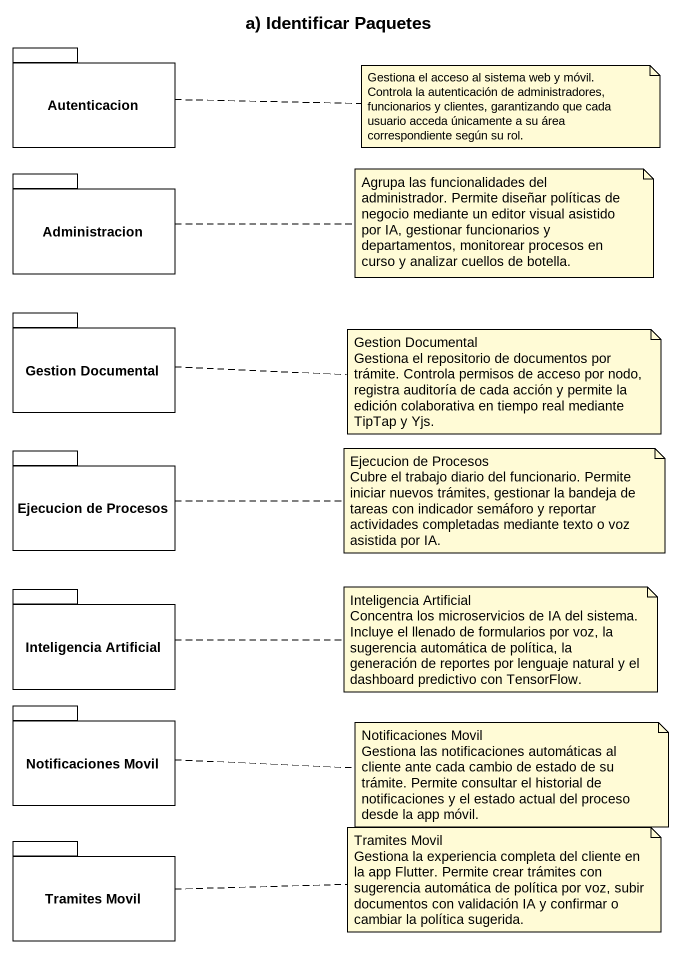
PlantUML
@startuml
title a) Identificar Paquetes
package Autenticacion {
}
package Administracion {
}
package "Gestion Documental" as Gestion_Documental {
}
package "Ejecucion de Procesos" as Ejecucion_de_Procesos {
}
package "Inteligencia Artificial" as Inteligencia_Artificial {
}
package "Notificaciones Movil" as Notificaciones_Movil {
}
package "Tramites Movil" as Tramites_Movil {
}
note right of Autenticacion : Gestiona el acceso al sistema web y móvil. Controla la autenticación de administradores, funcionarios y clientes, garantizando que cada usuario acceda únicamente a su área correspondiente según su rol.
note right of Administracion : Agrupa las funcionalidades del administrador. Permite diseñar políticas de negocio mediante un editor visual asistido por IA, gestionar funcionarios y departamentos, monitorear procesos en curso y analizar cuellos de botella.
note right of Gestion_Documental
  Gestion Documental
  Gestiona el repositorio de documentos por trámite. Controla permisos de acceso por nodo, registra auditoría de cada acción y permite la edición colaborativa en tiempo real mediante TipTap y Yjs.
end note
note right of Ejecucion_de_Procesos
  Ejecucion de Procesos
  Cubre el trabajo diario del funcionario. Permite iniciar nuevos trámites, gestionar la bandeja de tareas con indicador semáforo y reportar actividades completadas mediante texto o voz asistida por IA.
end note
note right of Inteligencia_Artificial
  Inteligencia Artificial
  Concentra los microservicios de IA del sistema. Incluye el llenado de formularios por voz, la sugerencia automática de política, la generación de reportes por lenguaje natural y el dashboard predictivo con TensorFlow.
end note
note right of Notificaciones_Movil
  Notificaciones Movil
  Gestiona las notificaciones automáticas al cliente ante cada cambio de estado de su trámite. Permite consultar el historial de notificaciones y el estado actual del proceso desde la app móvil.
end note
note right of Tramites_Movil
  Tramites Movil
  Gestiona la experiencia completa del cliente en la app Flutter. Permite crear trámites con sugerencia automática de política por voz, subir documentos con validación IA y confirmar o cambiar la política sugerida.
end note
@enduml
